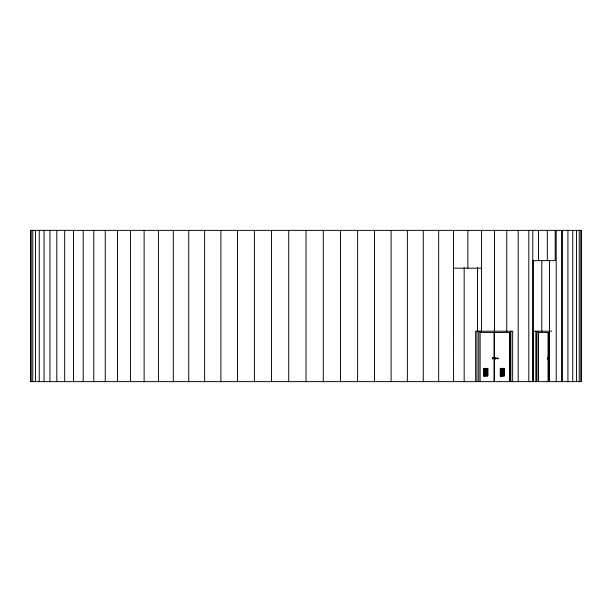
<?xml version="1.0" encoding="UTF-8"?>
<svg xmlns="http://www.w3.org/2000/svg" width="612" height="612" viewBox="0 0 612 612"><rect width="100%" height="100%" fill="white"/><g stroke="black" fill="none" stroke-linecap="round" stroke-linejoin="round"><path stroke-width="0.92" d="M484.176 375.952L484.176 368.393M487.305 372.173L487.305 375.952L487.749 375.623M487.305 370.849L487.749 368.554L483.725 368.959L487.305 368.959L487.749 368.393L483.725 368.393M487.749 368.631L487.749 375.952L483.725 375.952L487.749 375.546L483.725 375.883L484.176 375.546M494.205 381.628L494.205 332.53M548.582 381.628L548.582 332.53M492.897 358.265L493.211 358.663M495.812 358.548C495.705 357.354 495.23 359.29 495.972 358.341M547.694 358.777C548.145 356.36 547.174 360.369 547.495 357.898M492.782 358.341L492.821 358.204M496.034 358.51L495.544 358.93M547.885 358.571L547.862 358.165M547.434 357.989L547.633 358.946M547.748 358.678L547.587 358.119L547.878 358.563M492.698 357.989L492.637 358.663M495.452 357.882C494.588 359.642 497.097 358.227 495.437 357.829M547.549 358.158L547.686 358.647M484.176 368.554L483.725 368.891L487.305 368.959M483.725 370.849L487.749 370.505L483.725 370.918M484.176 371.14L483.725 371.476L487.749 371.14L484.176 371.216M483.725 372.111L487.749 371.767L483.725 372.173M484.176 369.258L483.725 369.526L487.749 369.181L483.725 369.594L487.749 369.181M483.725 372.739L487.749 372.394L487.305 372.739M484.176 369.885L483.725 370.153L487.749 369.809L483.725 370.222L487.749 369.809M483.725 373.366L487.749 373.022L487.305 373.366M484.176 373.733L483.725 373.993L487.749 373.657L483.725 374.062L487.749 373.657M484.176 374.988L483.725 375.255L487.749 374.911L483.725 375.324L487.749 374.911M487.749 374.284L483.725 374.697L487.749 374.284L484.176 374.36M500.715 368.554L500.272 368.891L504.288 368.631M500.715 369.181L500.272 369.526L504.288 369.181L500.272 369.594L504.288 369.258M500.715 369.809L500.272 370.153L504.288 369.809L500.272 370.222L504.288 369.885M500.272 370.849L504.288 370.505L500.272 370.918M503.844 368.891L504.288 368.554L500.272 368.959L503.844 368.891L503.844 370.849M500.272 372.111L504.288 371.767M500.272 372.739L500.715 372.394M500.272 373.366L500.715 373.022M500.715 373.657L500.272 373.993L504.288 373.657L500.272 374.062L504.288 373.733M500.715 374.284L500.272 374.628L504.288 374.36M500.715 374.911L500.272 375.255L504.288 374.911L500.272 375.324L504.288 374.988M500.715 375.546L500.272 375.883L504.288 375.546L500.272 375.952L504.288 375.952L504.288 368.393L500.272 368.393M500.272 372.173L504.288 371.844M503.844 372.807L504.288 372.471M503.844 373.435L504.288 373.098M504.288 375.623L503.844 375.952L503.844 372.173M492.668 357.898L493.364 358.242L492.867 358.946M532.761 260.628L555.191 260.628L555.191 230.372M453.492 268.186L481.545 268.186M551.794 331.207L533.58 331.207L533.58 381.628M480.06 332.469L510.416 332.469L510.416 381.628M537.856 332.53L549.148 332.469L549.148 381.628M497.258 358.074C498.857 357.255 498.811 359.527 497.227 358.663M504.288 371.14L500.272 371.476L504.288 371.216M484.176 372.471L487.749 372.394M484.176 373.098L487.749 373.022M495.758 357.829L495.162 358.227L495.552 358.907M495.743 357.882L495.942 358.364M493.257 357.989L492.584 357.989L492.698 358.777M580.857 230.372L580.857 381.628M579.227 230.372L579.227 381.628M576.519 230.372L576.519 381.628M572.748 230.372L572.748 381.628M567.921 230.372L567.921 381.628M562.061 230.372L562.061 381.628M561.931 230.372L561.931 381.628M556.201 230.372L556.201 381.628M549.484 260.819L549.484 381.628L549.446 331.207M548.054 332.469L548.054 381.628M547.335 230.372L547.335 260.628M541.811 260.819L541.811 331.207M538.529 230.372L538.529 260.628M538.399 332.469L538.399 381.628M538.109 331.207L538.109 381.628M536.38 332.783L536.38 381.628M535.921 331.207L535.921 381.628M533.205 260.819L533.205 381.628M532.761 230.372L532.761 381.628M528.806 230.372L528.806 381.628M518.196 230.372L518.196 381.628M512.665 381.628L512.665 331.207L475.646 331.207L475.646 381.628M510.859 331.207L510.859 381.628M509.804 332.53L509.804 381.628M509.521 332.469L509.521 381.628M506.759 230.372L506.759 331.207M502.161 372.111L502.161 375.921M500.715 368.393L500.715 375.952M494.527 230.372L494.527 331.207M494.259 332.53L494.259 381.628M481.545 230.372L481.545 331.207M480.122 331.207L480.122 381.628M478.775 331.207L478.775 381.628M477.528 267.475L477.528 331.207M476.993 331.207L476.993 381.628M467.874 230.372L467.874 268.186M464.171 267.475L464.171 381.628M453.492 230.372L453.568 381.628M438.674 230.372L438.674 381.628M423.259 230.372L423.259 381.628M407.378 230.372L407.378 381.628M391.106 230.372L391.106 381.628M374.49 230.372L374.49 381.628M357.607 230.372L357.607 381.628M340.517 230.372L340.517 381.628M323.289 230.372L323.289 381.628M306 230.372L306 381.628M288.711 230.372L288.711 381.628M271.483 230.372L271.483 381.628M254.393 230.372L254.393 381.628M237.51 230.372L237.51 381.628M220.894 230.372L220.894 381.628M204.622 230.372L204.622 381.628M188.741 230.372L188.741 381.628M173.326 230.372L173.326 381.628M158.431 230.372L158.431 381.628M144.126 230.372L144.126 381.628M130.455 230.372L130.455 381.628M117.473 230.372L117.473 381.628M105.241 230.372L105.241 381.628M93.804 230.372L93.804 381.628M83.194 230.372L83.194 381.628M73.471 230.372L73.471 381.628M64.665 230.372L64.665 381.628M56.809 230.372L56.809 381.628M49.939 230.372L49.939 381.628M44.079 230.372L44.079 381.628M39.252 230.372L39.252 381.628M35.481 230.372L35.481 381.628M32.773 230.372L32.773 381.628M31.143 230.372L31.143 381.628M504.288 372.394L500.272 372.807L504.288 372.394M504.288 373.022L500.272 373.435L504.288 373.022M504.288 374.284L500.272 374.628L504.288 374.284M581.4 230.372L30.6 230.372L30.6 381.628L581.4 381.628L581.4 230.372"/></g></svg>
